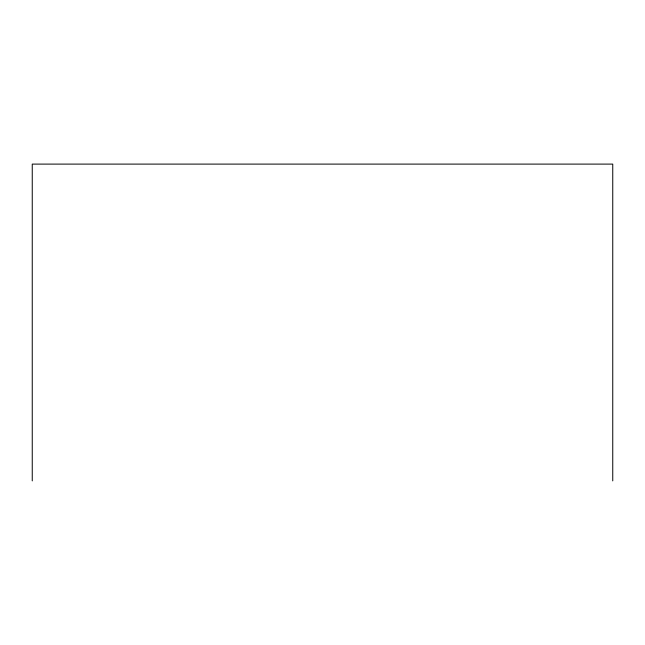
<?xml version="1.0" encoding="UTF-8"?>
<svg xmlns="http://www.w3.org/2000/svg" width="645" height="645" viewBox="0 0 645 645"><rect width="100%" height="100%" fill="white"/><g stroke="black" fill="none" stroke-linecap="round" stroke-linejoin="round"><path stroke-width="0.97" d="M612.75 480.896L612.75 164.104L32.25 164.104L32.25 480.896"/></g></svg>
